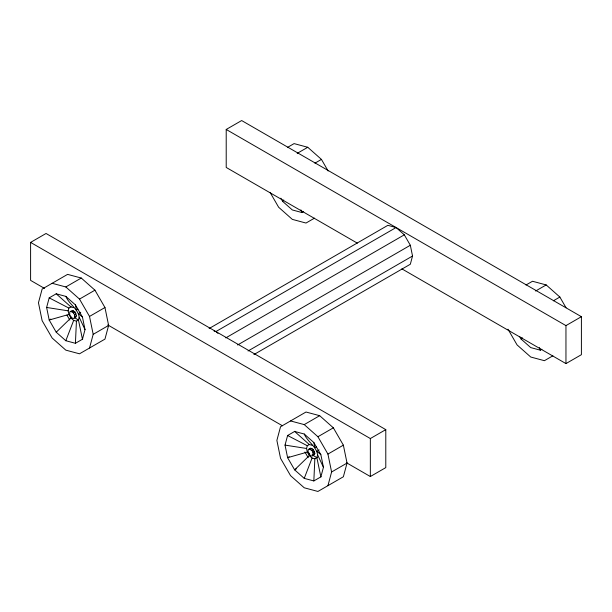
<?xml version="1.0" encoding="UTF-8"?>
<svg xmlns="http://www.w3.org/2000/svg" width="612" height="612" viewBox="0 0 612 612"><rect width="100%" height="100%" fill="white"/><g stroke="black" fill="none" stroke-linecap="round" stroke-linejoin="round"><path stroke-width="0.92" d="M56.511 293.638L49.189 297.86L46.619 307.461L49.189 320.038L56.22 332.209L65.821 340.723L75.421 343.294L76.431 321.139L78.711 319.824M294.923 431.284L287.609 435.507L285.031 445.108L287.609 457.684L294.632 469.855L304.24 478.37L313.841 480.94L314.843 458.786L317.123 457.47M76.431 321.139L73.669 320.397L70.908 317.949L68.881 314.446L68.146 310.835L68.881 308.073L71.16 306.757M74.534 317.873L74.534 314.683L73.524 312.939L70.763 311.34M76.431 315.616L76.056 316.993L73.524 318.454L72.147 318.087L69.753 315.111L69.753 311.921L72.285 310.46L75.046 312.059L76.431 315.616L74.909 316.496M65.821 296.376L75.421 304.891L82.452 317.062L85.022 329.638L82.452 339.239L78.451 319.969L79.185 317.207C78.015 308.616 69.057 304.195 65.821 296.376L56.22 293.806L70.908 306.903L73.669 307.645M89.52 348.029L93.185 334.343L89.52 316.435L79.506 299.092L65.821 286.959L52.142 283.295M108.622 325.431L104.958 339.109L79.506 353.805L65.821 350.14L52.142 338.015L42.129 320.665L38.464 302.756L42.129 289.071L67.588 274.375L81.266 278.039L94.944 290.172L104.958 307.515L108.622 325.431L93.185 334.343M314.843 458.786L312.082 458.044L309.32 455.596L307.3 452.1L306.558 448.481L307.3 445.72L309.58 444.404M312.954 455.519L312.954 452.329L311.944 450.585L309.182 448.986M314.843 453.262L314.469 454.647L311.944 456.108L310.559 455.733L308.165 452.758L308.165 449.575L310.697 448.114L313.459 449.705L314.843 453.262L313.321 454.142M304.24 434.023L313.841 442.537L320.864 454.708L323.442 467.285L320.864 476.886L316.863 457.615L317.605 454.854C316.427 446.263 307.469 441.841 304.24 434.023L294.632 431.452L309.32 444.549L312.082 445.291M327.933 485.676L331.597 471.99L327.933 454.081L317.919 436.738L304.24 424.606L290.555 420.941M347.042 463.077L343.37 476.756L317.919 491.451L304.24 487.787L290.555 475.662L280.541 458.312L276.876 440.403L280.541 426.725L306 412.021L319.678 415.686L333.356 427.819L343.37 445.161L347.042 463.077L331.597 471.99M209.113 328.537L387.863 225.331L396.086 227.534L404.31 234.832L410.331 245.259L412.534 256.023L410.331 264.246L253.896 354.57M65.821 340.723L73.669 320.397M304.24 478.37L312.082 458.044M303.544 211.591L301.923 212.532L292.322 209.954L282.721 201.44L283.769 199.948M541.895 349.276L540.335 350.179L530.734 347.601L521.133 339.086L522.181 337.595M56.22 332.209L70.908 317.949M309.32 455.596L294.632 469.855L296.262 468.914M44.492 288.405L30.6 280.38L30.6 242.398L46.045 233.478L385.79 429.632L385.79 467.614L370.344 476.534L346.644 462.848M357.324 243.148L226.21 167.451L226.21 129.461L241.656 120.549L581.4 316.695L581.4 354.685L565.955 363.597L401.854 268.852M287.579 147.362L294.081 143.606L307.76 147.278L321.445 159.403L328.116 170.97M65.821 286.959L81.266 278.039M297.195 153.375L307.76 147.278M79.506 299.092L94.944 290.172M314.943 163.159L321.445 159.403M50.819 319.097L49.189 320.038L68.881 314.446M72.147 311.715L73.669 310.835M77.946 309.213L76.431 310.093L75.421 304.891M73.524 312.939L75.046 312.059M74.534 314.683L76.056 313.811M80.73 312.281L78.451 313.596L82.452 317.062M89.52 316.435L104.958 307.515M75.421 343.294L82.742 339.071M314.476 218.147L306 223.043L292.322 219.379L278.644 207.246L270.06 192.375M214.085 331.069L215.914 331.559L396.086 227.534M225.79 337.893L404.31 234.832M237.601 344.984L410.331 245.259M248.067 350.982L412.534 256.023M525.999 285.008L532.494 281.26L546.179 284.924L559.858 297.05L566.054 307.79M304.24 424.606L319.678 415.686M535.607 291.021L546.179 284.924M317.919 436.738L333.356 427.819M553.355 300.806L559.858 297.05M289.231 456.743L287.609 457.684L307.3 452.1L309.687 453.477M310.559 449.361L312.082 448.481M316.358 446.859L314.843 447.739L313.841 442.537M311.944 450.585L313.459 449.705M312.954 452.329L314.469 451.457M319.143 449.927L316.863 451.243L320.864 454.708M327.933 454.081L343.37 445.161M30.6 242.398L370.344 438.544L385.79 429.632M226.21 129.461L565.955 325.615L581.4 316.695M313.841 480.94L321.155 476.717M552.888 355.794L544.412 360.69L530.734 357.026L517.056 344.893L507.991 329.195M46.619 307.461L68.146 310.835M285.031 445.108L306.558 448.481M49.189 297.86L68.881 308.073M287.609 435.507L307.3 445.72M107.758 324.926L282.43 425.776M74.465 317.674L78.451 319.969M312.082 454.854L316.863 457.615M215.914 331.559L217.971 333.379M519.726 336.654L521.133 339.086M280.847 198.196L282.721 201.44M304.921 452.016L308.203 457.692M66.976 315.18L69.791 320.045M317.605 454.854L323.442 467.285M79.185 317.207L85.022 329.638M539.31 347.532L540.335 350.179M300.897 209.885L301.923 212.532M565.955 325.615L565.955 363.597M370.344 438.544L370.344 476.534"/></g></svg>
